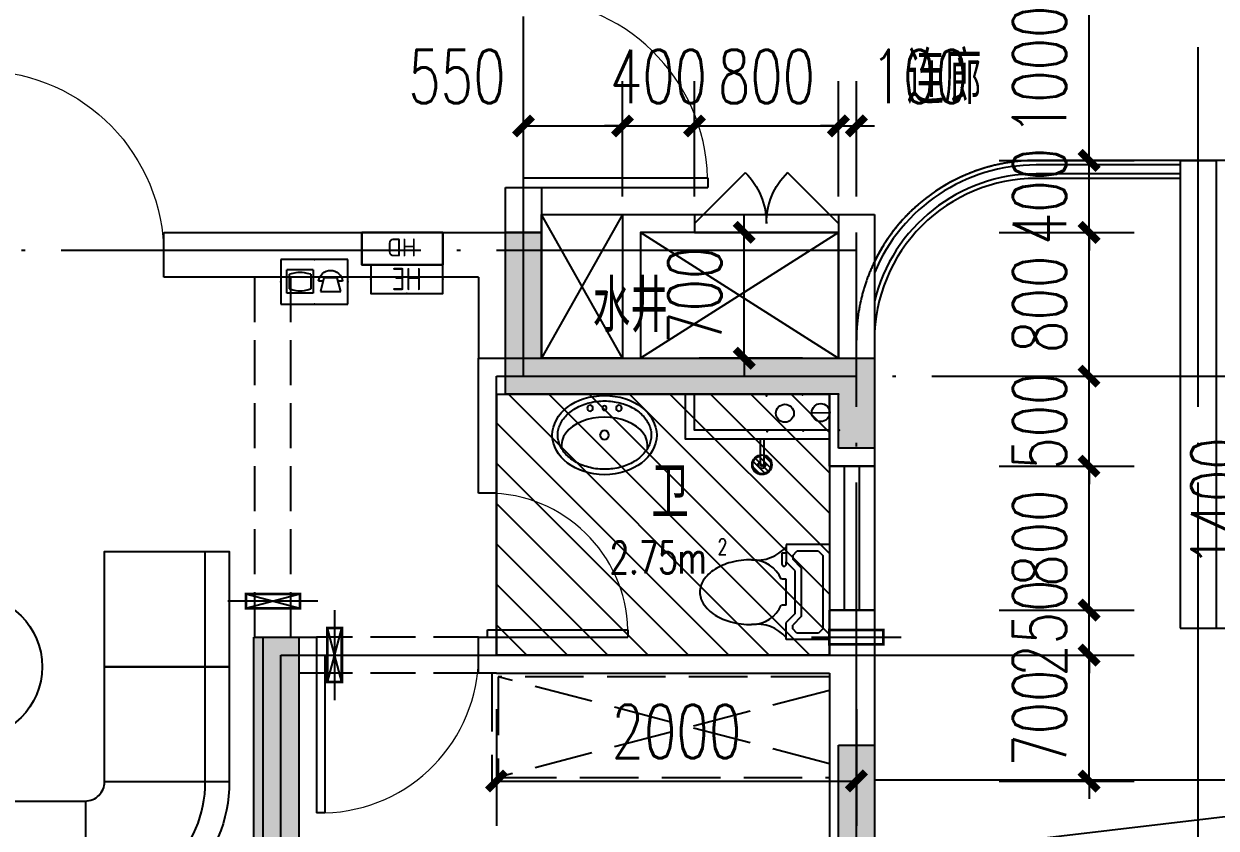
# Model space of a CAD drawing. Extents: x 41972 to 370663, y -1070170 to -56660.
# Drawn here: x 248569 to 255197, y -129549 to -125077 of the extents above; entities that cross this region are included whole.
import ezdxf
from ezdxf.enums import TextEntityAlignment as Align
from ezdxf.xclip import XClip

# ---------------------------------------------------------------- set-up
doc = ezdxf.new("R2010")
doc.units = 0
doc.header["$LTSCALE"] = 1000
doc.header["$MEASUREMENT"] = 0
doc.header["$XCLIPFRAME"] = 0
for name, pattern in [('130-bz$0$DASH', [0.35, 0.25, -0.1]), ('CG-BZC$0$DASH', [0.35, 0.25, -0.1]), ('DASH', [0.35, 0.25, -0.1]), ('DOTE', [2.42, 2, -0.2, 0.02, -0.2])]:
    doc.linetypes.add(name, pattern=pattern)
doc.layers.get('Defpoints').update_dxf_attribs({"color": 250})
for name, color, linetype in [('0-LH-005填充', 251, 'Continuous'), ('130-bz$0$A-FURN_家具', 251, 'Continuous'), ('130-bz$0$A-WALL-墙', 4, 'Continuous'), ('130-bz$0$A-WINDOW-门窗', 2, 'Continuous'), ('130-bz$0$A-填充', 8, 'Continuous'), ('130-bz$0$A-洁具及厨具', 157, 'Continuous'), ('A-AXIS_轴号', 3, 'Continuous'), ('A-COLUMN_结构柱', 4, 'Continuous'), ('A-DOTE_轴线', 215, 'DOTE'), ('A-PUB_DIM_细部尺寸', 64, 'Continuous'), ('A-PUB_HATCH_柱填充', 9, 'Continuous'), ('A-套管', 140, 'Continuous'), ('A-投影线', 5, 'DASH'), ('A-楼板开洞', 1, 'Continuous'), ('CG-BZC$0$A-套管', 140, 'Continuous'), ('EQUIP-箱柜', 3, 'Continuous'), ('EQUIP-通讯', 3, 'Continuous'), ('fur', 253, 'Continuous'), ('hxt-bzc$0$A-WALL-墙', 4, 'Continuous'), ('hxt-bzc$0$A-WINDOW-门窗', 2, 'Continuous'), ('hxt-bzc$0$A-房间名称', 31, 'Continuous'), ('hxt-bzc$0$A-栏杆、扶手', 163, 'Continuous'), ('hxt-bzc$0$A-看线（阳台、空调板、线脚、雨棚等）', 11, 'Continuous'), ('HXwz$0$A-房间名称', 31, 'Continuous'), ('SG-BZC$0$A-洁具及厨具', 157, 'Continuous'), ('SG-BZC$0$A-立管', 6, 'Continuous'), ('TEL_TEXT', 7, 'Continuous'), ('WALL', 9, 'Continuous')]:
    doc.layers.add(name, color=color, linetype=linetype)
doc.styles.add('_TCH_DIM_T3', font='SIMPLEX', dxfattribs={"width": 0.705882, "bigfont": 'GBCBIG.shx'})
doc.styles.add('_TEL_DIM', font='TSSDENG', dxfattribs={"width": 0.7, "height": 5, "bigfont": 'HZTXT'})
doc.styles.add('hxt-bzc$0$_TCH_SPACE', font='SIMPLEX', dxfattribs={"bigfont": 'GBCBIG'})
doc.styles.add('HXwz$0$_TCH_SPACE', font='SIMPLEX', dxfattribs={"bigfont": 'GBCBIG'})
doc.styles.get("Standard").update_dxf_attribs({"font": 'gbenor.shx', "bigfont": 'gbcbig.shx'})
doc.dimstyles.new('_TCH_ARCH&&100', dxfattribs={"dimtxt": 297.5, "dimasz": 100, "dimexe": 250, "dimexo": 300, "dimgap": 126.25, "dimtad": 1, "dimdec": 0, "dimzin": 0, "dimdsep": 46, "dimtxsty": '_TCH_DIM_T3', "dimblk": 'ARCHTICK', "dimcen": 0.09, "dimclrt": 7, "dimazin": 2, "dimtfac": 1, "dimtdec": 0, "dimtix": 1, "dimtmove": 2, "dimatfit": 3, "dimfxl": 100, "dimtolj": 1, "dimtzin": 0, "dimarcsym": 0})

# ---------------------------------------------------------------- blocks, each defined once
blk = doc.blocks.new('130-bz$0$A$C642F243C')
at = {"layer": '130-bz$0$A-FURN_家具', "linetype": '130-bz$0$DASH'}
for p, q in [((0, 600), (1300, 600)), ((0, 0), (0, 600)), ((1300, 600), (1300, 0)), ((20, 580), (1280, 580)), ((20, 20), (20, 580)), ((20, 580), (1280, 20)), ((20, 20), (1280, 580)), ((1280, 580), (1280, 20)), ((1300, 0), (0, 0)), ((1280, 20), (20, 20))]:
    blk.add_line(p, q, dxfattribs=at)
blk = doc.blocks.new('130-bz$0$A-Toilet-5')
at = {"layer": '130-bz$0$A-洁具及厨具'}
for p, q in [((-72, 240), (-72, 267)), ((-72, 240), (-72, 267)), ((72, 240), (72, 267)), ((72, 240), (72, 267)), ((-264, 0), (-264, 240)), ((-264, 240), (-168, 240)), ((-264, 0), (-264, 240)), ((-264, 240), (-168, 240)), ((-228, 180), (-204, 204)), ((-228, 180), (-204, 204)), ((-204, 204), (-182.9, 204)), ((-204, 204), (-182.9, 204)), ((-134.9, 156), (-182.9, 204)), ((-134.9, 156), (-182.9, 204)), ((-120, 192), (-168, 240)), ((-120, 192), (-168, 240)), ((-72, 240), (72, 240)), ((-72, 240), (72, 240)), ((120, 192), (168, 240)), ((120, 192), (168, 240)), ((134.9, 156), (182.9, 204)), ((134.9, 156), (182.9, 204)), ((216, 264), (156, 264)), ((216, 264), (156, 264)), ((156, 240), (168, 240)), ((156, 240), (168, 240)), ((264, 240), (168, 240)), ((264, 240), (168, 240)), ((204, 204), (182.9, 204)), ((204, 204), (182.9, 204)), ((204, 204), (228, 180)), ((204, 204), (228, 180)), ((216, 240), (216, 264)), ((216, 240), (216, 264)), ((264, 0), (264, 240)), ((264, 0), (264, 240)), ((-228, 60), (-228, 180)), ((-228, 60), (-228, 180)), ((134.9, 156), (-134.9, 156)), ((134.9, 156), (-134.9, 156)), ((120, 192), (-120, 192)), ((120, 192), (-120, 192)), ((228, 60), (228, 180)), ((228, 60), (228, 180)), ((264, 0), (-264, 0)), ((264, 0), (-264, 0)), ((-204, 36), (-228, 60)), ((-204, 36), (-228, 60)), ((204, 36), (-204, 36)), ((204, 36), (-204, 36)), ((228, 60), (204, 36)), ((228, 60), (204, 36))]:
    blk.add_line(p, q, dxfattribs=at)
for centre, radius, start, end in [((54.6, 522), 214.5, 123.53412, 147.99459), ((54.6, 522), 214.5, 123.53412, 147.99459), ((0, 604.3), 115.7, 90.00005, 123.53407), ((0, 604.3), 115.7, 90.00005, 123.53407), ((0, 604.3), 115.7, 56.46593, 89.99995), ((0, 604.3), 115.7, 56.46593, 89.99995), ((-54.6, 522), 214.5, 32.00541, 56.46588), ((-54.6, 522), 214.5, 32.00541, 56.46588), ((141.5, 467.6), 317, 147.99461, 165.48574), ((141.5, 467.6), 317, 147.99461, 165.48574), ((-141.5, 467.6), 317, 14.51426, 32.00539), ((-141.5, 467.6), 317, 14.51426, 32.00539), ((279.2, 432), 459.2, 165.48575, 179.99996), ((279.2, 432), 459.2, 165.48575, 179.99996), ((-279.2, 432), 459.2, 0.00004, 14.51425), ((-279.2, 432), 459.2, 0.00004, 14.51425), ((-393.9, 402.7), 215.9, 311.08899, 7.79892), ((-393.9, 402.7), 215.9, 311.08899, 7.79892), ((0, 432), 180, 180, 246.42182), ((0, 432), 180, 180, 246.42182), ((0, 432), 180, 293.57818, 0), ((0, 432), 180, 293.57818, 0), ((393.9, 402.7), 215.9, 172.20108, 228.91101), ((393.9, 402.7), 215.9, 172.20108, 228.91101), ((156, 252), 12, 90, 270), ((156, 252), 12, 90, 270)]:
    blk.add_arc(centre, radius, start, end, dxfattribs=at)
blk = doc.blocks.new('130-bz$0$大便器2')
at = {"layer": '130-bz$0$A-洁具及厨具', "rotation": 180}
blk.add_blockref('130-bz$0$A-Toilet-5', (0, 0), dxfattribs=at)
blk = doc.blocks.new('130-bz$0$linyu')
at = {"layer": '130-bz$0$A-洁具及厨具'}
blk.add_line((0, -10), (0, 10), dxfattribs=at)
for points in [[(0, -50), (0, 50)], [(0, 10), (142.6, 10)], [(0, -10), (142.6, -10)]]:
    blk.add_lwpolyline(points, dxfattribs=at)
for centre, radius, start, end in [((141.8, 0), 50, 191.53696, 168.46304), ((141.8, 0), 20, 210, 150), ((139.5, 0), 10.5, 287.23809, 72.76191)]:
    blk.add_arc(centre, radius, start, end, dxfattribs=at)
blk = doc.blocks.new('130-bz$0$A-lavabo')
at = {"layer": '130-bz$0$A-洁具及厨具'}
for centre, radius in [((0, 220), 25), ((-80, 70), 16), ((0, 70), 12), ((80, 70), 16)]:
    blk.add_circle(centre, radius, dxfattribs=at)
at = {"layer": '130-bz$0$A-洁具及厨具', "extrusion": (0, 0, -1)}
for centre, major_axis, ratio, start_param, end_param in [((0, 220), (290, 0), 0.758621, -1.570796, 4.712389), ((0, 280), (240, 0), 0.666667, -0.089681, 3.231279)]:
    blk.add_ellipse(centre, major_axis=major_axis, ratio=ratio, start_param=start_param, end_param=end_param, dxfattribs=at)
at = {"layer": '130-bz$0$A-洁具及厨具'}
blk.add_open_spline([(0, 410), (8.5, 410), (16.9, 409.7), (39.7, 408), (54, 406.1), (81.8, 400.6), (95.5, 396.9), (121.6, 388.1), (134.2, 382.9), (157.9, 371), (169, 364.4), (189.6, 350), (199, 342.3), (216, 325.8), (223.5, 317.2), (236.4, 299.3), (241.9, 290), (250.6, 271.2), (254, 261.5), (258.6, 242.2), (259.8, 232.4), (260.2, 212.9), (259.3, 203.1), (255.5, 183.7), (252.5, 174), (244.5, 155.1), (239.5, 145.7), (227.3, 127.6), (220.1, 118.8), (203.9, 102.1), (194.8, 94.1), (174.8, 79.3), (164, 72.5), (140.8, 60.2), (128.5, 54.7), (102.7, 45.3), (89.3, 41.3), (61.6, 35.2), (47.5, 32.9), (18.8, 30.2), (4.3, 29.7), (-24.6, 30.6), (-39, 31.9), (-67.3, 36.2), (-81.2, 39.3), (-108, 47), (-121, 51.7), (-145.6, 62.5), (-157.3, 68.7), (-179, 82.2), (-189.1, 89.6), (-207.4, 105.4), (-215.6, 113.7), (-230, 131.2), (-236.1, 140.3), (-246.4, 158.9), (-250.5, 168.4), (-256.5, 187.6), (-258.5, 197.3), (-260.3, 216.8), (-260.2, 226.6), (-257.8, 246.1), (-255.6, 255.8), (-249.1, 275), (-244.8, 284.5), (-234, 303), (-227.6, 312), (-212.7, 329.3), (-204.3, 337.5), (-185.6, 353.1), (-175.3, 360.3), (-153.2, 373.6), (-141.4, 379.6), (-116.4, 390), (-103.3, 394.5), (-76.3, 401.9), (-62.3, 404.7), (-33.9, 408.7), (-19.5, 409.8), (-3.3, 410), (-1.7, 410), (0, 410)], degree=3, knots=[-1.570796, -1.570796, -1.570796, -1.570796, -1.475892, -1.475892, -1.313537, -1.313537, -1.151182, -1.151182, -0.988827, -0.988827, -0.826472, -0.826472, -0.664117, -0.664117, -0.501762, -0.501762, -0.339408, -0.339408, -0.177053, -0.177053, -0.014698, -0.014698, 0.147657, 0.147657, 0.310012, 0.310012, 0.472367, 0.472367, 0.634722, 0.634722, 0.797077, 0.797077, 0.959432, 0.959432, 1.121787, 1.121787, 1.284142, 1.284142, 1.446497, 1.446497, 1.608852, 1.608852, 1.771206, 1.771206, 1.933561, 1.933561, 2.095916, 2.095916, 2.258271, 2.258271, 2.420626, 2.420626, 2.582981, 2.582981, 2.745336, 2.745336, 2.907691, 2.907691, 3.070046, 3.070046, 3.232401, 3.232401, 3.394756, 3.394756, 3.557111, 3.557111, 3.719466, 3.719466, 3.88182, 3.88182, 4.044175, 4.044175, 4.20653, 4.20653, 4.368885, 4.368885, 4.53124, 4.53124, 4.693595, 4.693595, 4.712389, 4.712389, 4.712389, 4.712389], dxfattribs=at)
blk = doc.blocks.new('$equip$00001887')
at = {"color": 0, "linetype": 'Continuous'}
for p, q in [((-0.75, 0.5), (0.75, 0.5)), ((-0.75, -0.5), (-0.75, 0.5)), ((0.75, 0.5), (0.75, -0.5)), ((-0.631, 0.015), (-0.533, 0.015)), ((-0.59, -0.215), (-0.51, 0.09)), ((-0.51, 0.09), (-0.51, 0.09)), ((-0.51, 0.09), (-0.215, 0.09)), ((-0.215, 0.09), (-0.135, -0.215)), ((-0.193, 0.015), (-0.095, 0.015)), ((0.027, 0.263), (0.027, -0.256)), ((0.027, 0.263), (0.61, 0.263)), ((0.081, 0.166), (0.16, 0.185)), ((0.081, 0.166), (0.081, -0.159)), ((0.16, 0.185), (0.222, 0.199)), ((0.222, 0.199), (0.273, 0.207)), ((0.273, 0.207), (0.319, 0.21)), ((0.319, 0.21), (0.364, 0.207)), ((0.364, 0.207), (0.415, 0.199)), ((0.415, 0.199), (0.477, 0.185)), ((0.477, 0.185), (0.556, 0.166)), ((0.556, -0.159), (0.556, 0.166)), ((0.61, -0.256), (0.61, 0.263)), ((-0.135, -0.215), (-0.59, -0.215)), ((0.027, -0.256), (0.61, -0.256)), ((0.16, -0.179), (0.081, -0.159)), ((0.222, -0.193), (0.16, -0.179)), ((0.273, -0.201), (0.222, -0.193)), ((0.319, -0.204), (0.273, -0.201)), ((0.364, -0.201), (0.319, -0.204)), ((0.415, -0.193), (0.364, -0.201)), ((0.477, -0.179), (0.415, -0.193)), ((0.556, -0.159), (0.477, -0.179)), ((0.75, -0.5), (-0.75, -0.5))]:
    blk.add_line(p, q, dxfattribs=at)
blk.add_arc((-0.363, -0.017), 0.27, 6.9897, 173.0103, dxfattribs=at)
for p in [(0, 0.5), (-0.75, 0), (0.75, 0), (0, -0.5)]:
    blk.add_point(p)
at = {"layer": 'TEL_TEXT', "style": '_TEL_DIM', "flags": 1}
blk.add_attdef('A', text='', height=0.00002, dxfattribs=at).set_placement((0, 0), align=Align.MIDDLE_CENTER)
blk = doc.blocks.new('$equip$00002710')
for p, q in [((-0.75, 0.6), (-0.75, 0)), ((0.75, 0.6), (-0.75, 0.6)), ((0.75, 0), (0.75, 0.6)), ((-0.75, 0), (0.75, 0))]:
    blk.add_line(p, q)
blk.add_lwpolyline([(-0.75, 0.6), (-0.75, 0), (0.75, 0), (0.75, 0.6), (-0.75, 0.6), (-0.75, 0)])
for p in [(0, 0.6), (-0.75, 0.3), (0.75, 0.3), (0, 0)]:
    blk.add_point(p)
at = {"color": 7}
blk.add_attdef('$TEXT$', text='', height=0.5, dxfattribs=at).set_placement((0, 0.3), align=Align.MIDDLE_CENTER)
at = {"color": 7, "style": '_TEL_DIM', "flags": 1}
for tag in ['A', 'REMARK']:
    blk.add_attdef(tag, text='', height=0.00002, dxfattribs=at).set_placement((0, 0), align=Align.MIDDLE_CENTER)
blk = doc.blocks.new('$equip$00002334')
for p, q in [((-0.75, 0.304), (-0.75, -0.296)), ((0.75, 0.304), (-0.75, 0.304)), ((0.75, -0.296), (0.75, 0.304)), ((-0.75, -0.296), (0.75, -0.296))]:
    blk.add_line(p, q)
blk.add_lwpolyline([(-0.75, 0.304), (0.75, 0.304), (0.75, -0.296), (-0.75, -0.296), (-0.75, 0.304), (0.75, 0.304)])
for p in [(0, 0.304), (-0.75, 0.004), (0.75, 0.004), (0, -0.296)]:
    blk.add_point(p)
at = {"color": 7, "style": '_TEL_DIM'}
blk.add_attdef('$TEXT$', text='', height=0.4, dxfattribs=at).set_placement((-0.012, 0.028), align=Align.MIDDLE_CENTER)
at = {"color": 7, "flags": 1}
blk.add_attdef('A', text='', height=0.00002, dxfattribs=at).set_placement((0, 0), align=Align.MIDDLE_CENTER)
blk = doc.blocks.new('130-bz$0$$DorLib2D$00000001')
for p, q in [((0.45, 0.975), (0.5, 0.975)), ((0.45, 0), (0.45, 0.975)), ((0.5, 0), (0.5, 0.975)), ((0.5, 0), (0.45, 0))]:
    blk.add_line(p, q)
at = {"lineweight": 13}
blk.add_arc((0.475, 0), 0.975, 91.46928, 180, dxfattribs=at)
blk = doc.blocks.new('130-bz$0$$WINLIB2D$00000001')
at = {"color": 0}
for points in [[(-0.5, 0.5), (-0.5, -0.5)], [(-0.5, 0.5), (0.5, 0.5)], [(0.5, -0.5), (0.5, 0.5)], [(0.5, 0.1667), (-0.5, 0.1667)], [(0.5, -0.1667), (-0.5, -0.1667)], [(-0.5, -0.5), (0.5, -0.5)]]:
    blk.add_lwpolyline(points, dxfattribs=at)
blk = doc.blocks.new('$plan$00002591')
at = {"layer": 'fur'}
for p, q in [((800, -693.3), (800, 0)), ((1440, -693.3), (1440, 0)), ((2080, -133.3), (800, -133.3)), ((0, -800), (693.3, -800)), ((133.3, -800), (133.3, -2080))]:
    blk.add_line(p, q, dxfattribs=at)
blk.add_lwpolyline([(800, -693.3, 0.414214), (693.3, -800), (693.3, -1440), (693.3, -2080), (0, -2080), (0, -1440), (693.3, -1440), (0, -1440), (0, -800, -0.414214), (800, 0), (1440, 0), (2080, 0), (2080, -693.3), (1440, -693.3)], format="xyb", close=True, dxfattribs=at)
blk.add_circle((1440, -1440), 400, dxfattribs=at)
blk.add_arc((800, -800), 666.7, 90, 180, dxfattribs=at)
blk = doc.blocks.new('130-bz')
at = {"layer": '130-bz$0$A-填充'}
h = blk.add_hatch(dxfattribs=at)
h.set_pattern_fill('ANSI31,_O', color=8, scale=100)
h.set_pattern_definition([(45, (-1600, -1850), (-112.2532, 112.2532), [])])
h.paths.add_polyline_path([(150, 3600), (2000, 3600), (2000, 5050), (150, 5050)])
at = {"layer": '130-bz$0$A-WALL-墙'}
for p, q in [((3850, 5950), (1750, 5950)), ((1750, 5950), (1750, 5250)), ((3850, 5700), (3850, 5950)), ((2100, 5700), (3850, 5700)), ((2100, 5700), (2100, 5250)), ((-100, 5250), (-100, 5150)), ((100, 5250), (-100, 5250)), ((100, 5250), (100, 5250)), ((2100, 5250), (100, 5250)), ((2100, 5250), (1750, 5250)), ((2100, 4500), (2100, 5250)), ((-100, 5150), (-100, 4650)), ((150, 4650), (150, 5050)), ((2000, 5050), (150, 5050)), ((2000, 5050), (2000, 4500)), ((-100, 4650), (150, 4650)), ((2000, 4500), (2100, 4500)), ((150, 3850), (-100, 3850)), ((-100, 3850), (-100, 3600)), ((150, 3600), (150, 3850)), ((2100, 3700), (2000, 3700)), ((2000, 3700), (2000, 3600)), ((2100, 3500), (2100, 3700)), ((3300, 3700), (3000, 3700)), ((3000, 3700), (3000, 3500)), ((3300, 3700), (3300, 2000)), ((-100, 3600), (-100, 700)), ((2000, 3600), (150, 3600)), ((150, 3500), (150, 800)), ((2000, 3500), (150, 3500)), ((2000, 3500), (2100, 3500)), ((3000, 3500), (3100, 3500)), ((3100, 3500), (3100, 1900))]:
    blk.add_line(p, q, dxfattribs=at)
at = {"layer": '130-bz$0$A-WINDOW-门窗'}
blk.add_line((2000, 4500), (2000, 3700), dxfattribs=at)
at = {"layer": '130-bz$0$A-填充', "color": 8}
blk.add_lwpolyline([(150, 3600), (2000, 3600), (2000, 5050), (150, 5050)], close=True, dxfattribs=at)
at = {"layer": '130-bz$0$A-洁具及厨具'}
for points in [[(150, 5050), (150, 4850), (900, 4850), (900, 5050)], [(150, 4800), (950, 4800), (950, 5050)]]:
    blk.add_lwpolyline(points, dxfattribs=at)
at = {"layer": 'A-投影线'}
for p, q in [((3142.9, 3700), (3142.9, 5750)), ((3342.9, 3700), (3342.9, 5750)), ((2100, 3700), (3000, 3700)), ((2100, 3500), (3000, 3500))]:
    blk.add_line(p, q, dxfattribs=at)
at = {"yscale": -1}
blk.add_blockref('$plan$00002591', (3485.7, 2095.5), dxfattribs=at)
ref = blk.add_blockref('130-bz$0$A$C642F243C', (-174.3, 2900), dxfattribs=dict(xscale=1.6923))
XClip(ref).set_block_clipping_path([(191.6075541897, 0), (1300.0000000307, 599.9999999997)])
at = {"layer": '130-bz$0$A-WINDOW-门窗'}
for name, p, xscale, yscale, zscale, rotation in [('130-bz$0$$DorLib2D$00000001', (4375, 5825), -1050, -1050, 250, 180), ('130-bz$0$$WINLIB2D$00000001', (25, 4250), 800, 250, 250, 269.9999999999903), ('130-bz$0$$DorLib2D$00000001', (2050, 4100), 800, -800, 100, 270), ('130-bz$0$$DorLib2D$00000001', (2550, 3600), -900, 900, 200, 180)]:
    blk.add_blockref(name, p, dxfattribs=dict(at, xscale=xscale, yscale=yscale, zscale=zscale, rotation=rotation))
at = {"layer": '130-bz$0$A-洁具及厨具'}
for name, p, rotation in [('130-bz$0$A-lavabo', (1400, 5042.9), 180), ('130-bz$0$linyu', (525, 4800), 270)]:
    blk.add_blockref(name, p, dxfattribs=dict(at, rotation=rotation))
at = {"layer": '130-bz$0$A-洁具及厨具', "xscale": -1, "rotation": 90}
blk.add_blockref('130-bz$0$大便器2', (150, 3950), dxfattribs=at)
at = {"layer": 'EQUIP-箱柜'}
ref = blk.add_blockref('$equip$00002710', (2498.9, 5610.7), dxfattribs=dict(at, xscale=-266.1120332639999, yscale=266.1120332639999, zscale=266.1120332639999))
ref.add_attrib('$TEXT$', 'HE', dxfattribs={"layer": '0', "color": 7, "height": 124.74}).set_placement((2498.9, 5690.5), align=Align.MIDDLE_CENTER)
at = {"layer": 'EQUIP-通讯'}
ref = blk.add_blockref('$equip$00002334', (2523.8, 5858.9), dxfattribs=dict(at, xscale=-299.3759999999999, yscale=299.3759999999999, zscale=299.3759999999999))
ref.add_attrib('$TEXT$', 'HD', dxfattribs={"layer": '0', "color": 7, "height": 99.79, "style": '_TEL_DIM'}).set_placement((2526.9, 5866.2), align=Align.MIDDLE_CENTER)
at = {"layer": 'EQUIP-通讯', "xscale": 249.48, "yscale": 249.48, "zscale": 249.48}
blk.add_blockref('$equip$00001887', (3012.9, 5675.3), dxfattribs=at)
blk = doc.blocks.new('SG-BZC$0$ASDGASDF151')
at = {"layer": 'SG-BZC$0$A-立管'}
blk.add_lwpolyline([(50, -100), (150, -100)], dxfattribs=at)
blk.add_circle((100, -100), 50, dxfattribs=at)
for p in [(0, 0), (200, 0), (0, -200), (200, -200)]:
    blk.add_point(p, dxfattribs=at)
blk = doc.blocks.new('SG-BZC$0$立管%%c100')
at = {"layer": 'SG-BZC$0$A-立管'}
blk.add_circle((100, -100), 50, dxfattribs=at)
for p in [(0, 0), (200, 0), (0, -200), (200, -200)]:
    blk.add_point(p, dxfattribs=at)
blk = doc.blocks.new('SG-BZC$0$$lvtry$00000171')
for p, q in [((-74.2, 10.6), (-10.6, 74.2)), ((-69.8, -27.4), (27.4, 69.8)), ((-53, -53), (53, 53)), ((-27.4, -69.8), (69.8, 27.4)), ((10.6, -74.2), (74.2, -10.6))]:
    blk.add_line(p, q)
blk.add_circle((0, 0), 75)
blk.add_point((0, 0))
blk = doc.blocks.new('SG-BZC')
at = {"layer": 'SG-BZC$0$A-洁具及厨具', "xscale": -0.7333, "yscale": 0.7333, "zscale": 0.7333, "rotation": 90}
blk.add_blockref('SG-BZC$0$$lvtry$00000171', (7675, 3558.2), dxfattribs=at)
at = {"layer": 'SG-BZC$0$A-立管'}
for name, xscale, yscale, zscale, rotation in [('SG-BZC$0$ASDGASDF151', -0.9979199999999996, 0.9979199999999996, 0.9979199999999996, 358.8655782904931), ('SG-BZC$0$立管%%c100', -0.9979199999999963, 0.9979199999999963, 0.9979199999999988, 88.86557829049323)]:
    blk.add_blockref(name, (7449.5, 3946), dxfattribs=dict(at, xscale=xscale, yscale=yscale, zscale=zscale, rotation=rotation))
blk = doc.blocks.new('CG-BZC$0$P-套管（卫生间排风洞）')
at = {"layer": 'CG-BZC$0$A-套管'}
blk.add_line((-250, 0), (250, 0), dxfattribs=at)
at = {"layer": 'CG-BZC$0$A-套管', "linetype": 'CG-BZC$0$DASH', "ltscale": 0.5, "const_width": 15}
blk.add_lwpolyline([(150, 40), (-150, 40), (-150, -40), (150, -40)], close=True, dxfattribs=at)
blk = doc.blocks.new('P-套管（空调预留洞低位）')
at = {"layer": 'A-套管', "ltscale": 0.5}
blk.add_line((250, 0), (-250, 0), dxfattribs=at)
at = {"layer": 'A-套管', "linetype": 'DASH', "ltscale": 0.5, "const_width": 15}
blk.add_lwpolyline([(-150, 40), (150, 40), (150, -40), (-150, -40)], close=True, dxfattribs=at)
at = {"layer": 'A-套管', "ltscale": 0.5}
for points in [[(-150, 40), (150, -40)], [(-150, -40), (150, 40)]]:
    blk.add_lwpolyline(points, dxfattribs=at)
blk = doc.blocks.new('CG-BZC')
at = {"layer": 'A-套管', "xscale": -1}
blk.add_blockref('P-套管（空调预留洞低位）', (19682.6, -6100), dxfattribs=at)
at = {"layer": 'A-套管', "xscale": -1, "rotation": 270}
blk.add_blockref('P-套管（空调预留洞低位）', (19339.7, -6400), dxfattribs=at)
at = {"layer": 'CG-BZC$0$A-套管', "rotation": 179.9999999999999}
blk.add_blockref('CG-BZC$0$P-套管（卫生间排风洞）', (16439.7, -6300), dxfattribs=at)
blk = doc.blocks.new('A$C18840BC2')
at = {"layer": 'A-PUB_HATCH_柱填充'}
for points in [[(16850, 4550), (15000, 4550), (15000, 4050), (15200, 4050), (15200, 4350), (17050, 4350), (17050, 5250), (16850, 5250), (16850, 4550)], [(18450, 900), (18600, 900), (18600, 1500), (18450, 1500), (18450, 3000), (18200, 3000), (18200, -100), (18450, -100), (18450, 900)], [(14800, 300), (14800, -100), (15200, -100), (15200, 2400), (15000, 2400), (15000, 300), (14800, 300)]]:
    blk.add_hatch(color=256, dxfattribs=at).paths.add_polyline_path(points)
at = {"layer": 'A-COLUMN_结构柱'}
for p, q in [((17050, 5250), (16850, 5250)), ((16850, 5250), (16850, 4550)), ((17050, 4350), (17050, 5250)), ((16850, 4550), (15000, 4550)), ((15000, 4550), (15000, 4050)), ((15200, 4050), (15200, 4350)), ((15200, 4350), (17050, 4350)), ((15000, 4050), (15200, 4050)), ((18450, 3000), (18200, 3000)), ((18200, 3000), (18200, -100)), ((18450, 1500), (18450, 3000)), ((15200, 2400), (15000, 2400)), ((15000, 2400), (15000, 300)), ((15200, -100), (15200, 2400))]:
    blk.add_line(p, q, dxfattribs=at)
blk = doc.blocks.new('$DorLib2D$00000116')
at = {"color": 0}
for p, q in [((-0.5, 0), (-0.1464, 0.3536)), ((0.5, 0), (0.1464, 0.3536))]:
    blk.add_line(p, q, dxfattribs=at)
for centre, start, end in [((-0.5, 0), 0, 45), ((0.5, 0), 135, 180)]:
    blk.add_arc(centre, 0.5, start, end, dxfattribs=at)
blk = doc.blocks.new('hxt-bzc$0$$DorLib2D$00000001')
for p, q in [((0.45, 0.975), (0.5, 0.975)), ((0.45, 0), (0.45, 0.975)), ((0.5, 0), (0.5, 0.975)), ((0.5, 0), (0.45, 0))]:
    blk.add_line(p, q)
at = {"lineweight": 13}
blk.add_arc((0.475, 0), 0.975, 91.46928, 180, dxfattribs=at)
blk = doc.blocks.new('hxt-bzc')
blk.add_line((3200, -4545.2), (6800, -4545.2))
at = {"layer": '0-LH-005填充'}
blk.add_lwpolyline([(8650, -1400), (8200.3, -1400), (8200.3, -2200), (8650, -2200)], close=True, dxfattribs=at)
for points in [[(8200.3, -1400), (8650, -2200)], [(8200.3, -2200.2), (8650, -1400)]]:
    blk.add_lwpolyline(points, dxfattribs=at)
at = {"layer": 'A-楼板开洞'}
for p, q in [((7000, -1500), (8100.3, -2200)), ((7000.3, -2200), (8100.3, -1500))]:
    blk.add_line(p, q, dxfattribs=at)
blk.add_lwpolyline([(7000, -1500), (8100.3, -1500), (8100.3, -2200), (7000, -2200)], close=True, dxfattribs=at)
blk.add_lwpolyline([(3200, -4554.8), (6057.4, -4891), (6800, -6950)], dxfattribs=at)
at = {"layer": 'hxt-bzc$0$A-WALL-墙'}
for p, q in [((4900, -1100), (4900, -3700)), ((5100, -1100), (4900, -1100)), ((5100, -1100), (5100, -3700)), ((8850, -1250), (8650, -1250)), ((8650, -1250), (8650, -1500)), ((8850, -1500), (8850, -1250)), ((6800, -1400), (6800, -2200)), ((7000, -1400), (6800, -1400)), ((7000, -1400), (7000, -2200)), ((7000, -1400), (7000, -1500)), ((8100.3, -1400), (7800, -1400)), ((7800, -1400), (7800, -1500)), ((8100.3, -1400), (8100.3, -1400)), ((8200.3, -1400), (8100.3, -1400)), ((8200.3, -1400), (8200.3, -1500)), ((7800, -1500), (8100.3, -1500)), ((8100.3, -1500), (8100.3, -2200)), ((8200.3, -1500), (8200.3, -2200)), ((8650, -1500), (8850, -1500)), ((7000, -2200), (6800, -2200)), ((8200.3, -2200), (8100.3, -2200)), ((5100, -3700), (4900, -3700))]:
    blk.add_line(p, q, dxfattribs=at)
at = {"layer": 'hxt-bzc$0$A-WINDOW-门窗'}
for p, q in [((7800, -1400), (7000, -1400)), ((7800, -1500), (7000, -1500))]:
    blk.add_line(p, q, dxfattribs=at)
at = {"layer": 'hxt-bzc$0$A-栏杆、扶手'}
for points in [[(5100, -1125), (5900, -1125, -0.302776), (6800, -1725, -0.287492)], [(5100, -1175), (5900, -1175, -0.347497), (6800, -1886.4, -0.347497)]]:
    blk.add_lwpolyline(points, format="xyb", dxfattribs=at)
at = {"layer": 'hxt-bzc$0$A-看线（阳台、空调板、线脚、雨棚等）'}
for points in [[(5100, -1100), (5900, -1100, -0.287492), (6800, -1664.1, -0.287492)], [(5100, -1200), (5900, -1200, -0.414214), (6800, -2100, -1)]]:
    blk.add_lwpolyline(points, format="xyb", dxfattribs=at)
at = {"layer": 'hxt-bzc$0$A-WINDOW-门窗'}
for name, p, xscale, yscale, zscale, rotation in [('hxt-bzc$0$$DorLib2D$00000001', (8750, -725), 1050, -1050, 200, 269.999999999994), ('$DorLib2D$00000116', (7400, -1450), -800, -800, 100, 179.9999999999945)]:
    blk.add_blockref(name, p, dxfattribs=dict(at, xscale=xscale, yscale=yscale, zscale=zscale, rotation=rotation))
blk = doc.blocks.new('_ArchTick')
at = {"color": 0, "linetype": 'ByBlock', "const_width": 0.4}
blk.add_lwpolyline([(-0.5, -0.5), (0.5, 0.5)], dxfattribs=at)
blk = doc.blocks.new('*D5171')
at = {"layer": 'A-AXIS_轴号', "color": 0, "lineweight": -2, "transparency": 16777216}
for p, q in [((27593.4, 13100), (27593.4, 13200)), ((27093.4, 13100), (27843.4, 13100)), ((27593.4, 12400), (27593.4, 13100)), ((27093.4, 12400), (27843.4, 12400)), ((27593.4, 12400), (27593.4, 12300))]:
    blk.add_line(p, q, dxfattribs=at)
at = {"layer": 'Defpoints', "color": 0, "transparency": 16777216}
for p in [(26793.4, 13100), (27593.4, 13100), (26793.4, 12400)]:
    blk.add_point(p, dxfattribs=at)
at = {"layer": 'A-AXIS_轴号', "color": 0, "lineweight": -2, "transparency": 16777216, "xscale": 100, "yscale": 100, "zscale": 100}
for p, rotation in [((27593.4, 13100), 270), ((27593.4, 12400), 90)]:
    blk.add_blockref('_ArchTick', p, dxfattribs=dict(at, rotation=rotation))
at = {"layer": 'A-AXIS_轴号', "color": 7, "transparency": 16777216, "insert": (27318.4, 12750), "char_height": 297.5, "attachment_point": 5, "rotation": 90, "style": '_TCH_DIM_T3'}
blk.add_mtext('\\A1;700', dxfattribs=at)
blk = doc.blocks.new('*D5172')
at = {"layer": 'A-AXIS_轴号', "color": 0, "lineweight": -2, "transparency": 16777216}
for p, q in [((27593.4, 13350), (27593.4, 13450)), ((27093.4, 13350), (27843.4, 13350)), ((27593.4, 13100), (27593.4, 13350)), ((27093.4, 13100), (27843.4, 13100)), ((27593.4, 13100), (27593.4, 13000))]:
    blk.add_line(p, q, dxfattribs=at)
at = {"layer": 'Defpoints', "color": 0, "transparency": 16777216}
for p in [(26793.4, 13350), (27593.4, 13350), (26793.4, 13100)]:
    blk.add_point(p, dxfattribs=at)
at = {"layer": 'A-AXIS_轴号', "color": 0, "lineweight": -2, "transparency": 16777216, "xscale": 100, "yscale": 100, "zscale": 100}
for p, rotation in [((27593.4, 13350), 270), ((27593.4, 13100), 90)]:
    blk.add_blockref('_ArchTick', p, dxfattribs=dict(at, rotation=rotation))
at = {"layer": 'A-AXIS_轴号', "color": 7, "transparency": 16777216, "insert": (27318.4, 13250), "char_height": 297.5, "attachment_point": 5, "rotation": 90, "style": '_TCH_DIM_T3'}
blk.add_mtext('\\A1;250', dxfattribs=at)
blk = doc.blocks.new('*D5173')
at = {"layer": 'A-AXIS_轴号', "color": 0, "lineweight": -2, "transparency": 16777216}
for p, q in [((27093.4, 14150), (27843.4, 14150)), ((27593.4, 13350), (27593.4, 14150)), ((27093.4, 13350), (27843.4, 13350))]:
    blk.add_line(p, q, dxfattribs=at)
at = {"layer": 'Defpoints', "color": 0, "transparency": 16777216}
for p in [(26793.4, 14150), (27593.4, 14150), (26793.4, 13350)]:
    blk.add_point(p, dxfattribs=at)
at = {"layer": 'A-AXIS_轴号', "color": 0, "lineweight": -2, "transparency": 16777216, "xscale": 100, "yscale": 100, "zscale": 100}
for p, rotation in [((27593.4, 14150), 90), ((27593.4, 13350), 270)]:
    blk.add_blockref('_ArchTick', p, dxfattribs=dict(at, rotation=rotation))
at = {"layer": 'A-AXIS_轴号', "color": 7, "transparency": 16777216, "insert": (27318.4, 13750), "char_height": 297.5, "attachment_point": 5, "rotation": 90, "style": '_TCH_DIM_T3'}
blk.add_mtext('\\A1;800', dxfattribs=at)
blk = doc.blocks.new('*D5174')
at = {"layer": 'A-AXIS_轴号', "color": 0, "lineweight": -2, "transparency": 16777216}
for p, q in [((27593.4, 14650), (27593.4, 14750)), ((27093.4, 14650), (27843.4, 14650)), ((27593.4, 14150), (27593.4, 14650)), ((27093.4, 14150), (27843.4, 14150)), ((27593.4, 14150), (27593.4, 14050))]:
    blk.add_line(p, q, dxfattribs=at)
at = {"layer": 'Defpoints', "color": 0, "transparency": 16777216}
for p in [(26793.4, 14650), (27593.4, 14650), (26793.4, 14150)]:
    blk.add_point(p, dxfattribs=at)
at = {"layer": 'A-AXIS_轴号', "color": 0, "lineweight": -2, "transparency": 16777216, "xscale": 100, "yscale": 100, "zscale": 100}
for p, rotation in [((27593.4, 14650), 270), ((27593.4, 14150), 90)]:
    blk.add_blockref('_ArchTick', p, dxfattribs=dict(at, rotation=rotation))
at = {"layer": 'A-AXIS_轴号', "color": 7, "transparency": 16777216, "insert": (27318.4, 14400), "char_height": 297.5, "attachment_point": 5, "rotation": 90, "style": '_TCH_DIM_T3'}
blk.add_mtext('\\A1;500', dxfattribs=at)
blk = doc.blocks.new('*D5175')
at = {"layer": 'A-AXIS_轴号', "color": 0, "lineweight": -2, "transparency": 16777216}
for p, q in [((27093.4, 15450), (27843.4, 15450)), ((27593.4, 14650), (27593.4, 15450)), ((27093.4, 14650), (27843.4, 14650))]:
    blk.add_line(p, q, dxfattribs=at)
at = {"layer": 'Defpoints', "color": 0, "transparency": 16777216}
for p in [(26793.4, 15450), (27593.4, 15450), (26793.4, 14650)]:
    blk.add_point(p, dxfattribs=at)
at = {"layer": 'A-AXIS_轴号', "color": 0, "lineweight": -2, "transparency": 16777216, "xscale": 100, "yscale": 100, "zscale": 100}
for p, rotation in [((27593.4, 15450), 90), ((27593.4, 14650), 270)]:
    blk.add_blockref('_ArchTick', p, dxfattribs=dict(at, rotation=rotation))
at = {"layer": 'A-AXIS_轴号', "color": 7, "transparency": 16777216, "insert": (27318.4, 15050), "char_height": 297.5, "attachment_point": 5, "rotation": 90, "style": '_TCH_DIM_T3'}
blk.add_mtext('\\A1;800', dxfattribs=at)
blk = doc.blocks.new('*D5176')
at = {"layer": 'A-AXIS_轴号', "color": 0, "lineweight": -2, "transparency": 16777216}
for p, q in [((27593.4, 15850), (27593.4, 15950)), ((27093.4, 15850), (27843.4, 15850)), ((27593.4, 15450), (27593.4, 15850)), ((27093.4, 15450), (27843.4, 15450)), ((27593.4, 15450), (27593.4, 15350))]:
    blk.add_line(p, q, dxfattribs=at)
at = {"layer": 'Defpoints', "color": 0, "transparency": 16777216}
for p in [(26793.4, 15850), (27593.4, 15850), (26793.4, 15450)]:
    blk.add_point(p, dxfattribs=at)
at = {"layer": 'A-AXIS_轴号', "color": 0, "lineweight": -2, "transparency": 16777216, "xscale": 100, "yscale": 100, "zscale": 100}
for p, rotation in [((27593.4, 15850), 270), ((27593.4, 15450), 90)]:
    blk.add_blockref('_ArchTick', p, dxfattribs=dict(at, rotation=rotation))
at = {"layer": 'A-AXIS_轴号', "color": 7, "transparency": 16777216, "insert": (27318.4, 15650), "char_height": 297.5, "attachment_point": 5, "rotation": 90, "style": '_TCH_DIM_T3'}
blk.add_mtext('\\A1;400', dxfattribs=at)
blk = doc.blocks.new('*D5177')
at = {"layer": 'A-AXIS_轴号', "color": 0, "lineweight": -2, "transparency": 16777216}
for p, q in [((27093.4, 16850), (27843.4, 16850)), ((27593.4, 15850), (27593.4, 16850)), ((27093.4, 15850), (27843.4, 15850))]:
    blk.add_line(p, q, dxfattribs=at)
at = {"layer": 'Defpoints', "color": 0, "transparency": 16777216}
for p in [(26793.4, 16850), (27593.4, 16850), (26793.4, 15850)]:
    blk.add_point(p, dxfattribs=at)
at = {"layer": 'A-AXIS_轴号', "color": 0, "lineweight": -2, "transparency": 16777216, "xscale": 100, "yscale": 100, "zscale": 100}
for p, rotation in [((27593.4, 16850), 90), ((27593.4, 15850), 270)]:
    blk.add_blockref('_ArchTick', p, dxfattribs=dict(at, rotation=rotation))
at = {"layer": 'A-AXIS_轴号', "color": 7, "transparency": 16777216, "insert": (27318.4, 16350), "char_height": 297.5, "attachment_point": 5, "rotation": 90, "style": '_TCH_DIM_T3'}
blk.add_mtext('\\A1;1000', dxfattribs=at)
blk = doc.blocks.new('*D5204')
at = {"layer": 'A-AXIS_轴号', "color": 0, "lineweight": -2, "transparency": 16777216}
for p, q in [((28249.1, 14650), (28835, 14650)), ((28585, 13250), (28585, 14650)), ((28249.1, 13250), (28835, 13250))]:
    blk.add_line(p, q, dxfattribs=at)
at = {"layer": 'Defpoints', "color": 0, "transparency": 16777216}
for p in [(27949.1, 14650), (28585, 14650), (27949.1, 13250)]:
    blk.add_point(p, dxfattribs=at)
at = {"layer": 'A-AXIS_轴号', "color": 0, "lineweight": -2, "transparency": 16777216, "xscale": 100, "yscale": 100, "zscale": 100}
for p, rotation in [((28585, 14650), 90), ((28585, 13250), 270)]:
    blk.add_blockref('_ArchTick', p, dxfattribs=dict(at, rotation=rotation))
at = {"layer": 'A-AXIS_轴号', "color": 7, "transparency": 16777216, "insert": (28310, 13950), "char_height": 297.5, "attachment_point": 5, "rotation": 90, "style": '_TCH_DIM_T3'}
blk.add_mtext('\\A1;1400', dxfattribs=at)
blk = doc.blocks.new('*D5206')
at = {"layer": 'A-AXIS_轴号', "color": 0, "lineweight": -2, "transparency": 16777216}
for p, q in [((24300, 12800), (24300, 12150)), ((26300, 12800), (26300, 12150)), ((24300, 12400), (26300, 12400))]:
    blk.add_line(p, q, dxfattribs=at)
at = {"layer": 'Defpoints', "color": 0, "transparency": 16777216}
for p in [(24300, 13100), (26300, 13100), (26300, 12400)]:
    blk.add_point(p, dxfattribs=at)
at = {"layer": 'A-AXIS_轴号', "color": 0, "lineweight": -2, "transparency": 16777216, "xscale": 100, "yscale": 100, "zscale": 100, "rotation": 180}
blk.add_blockref('_ArchTick', (24300, 12400), dxfattribs=at)
at = {"layer": 'A-AXIS_轴号', "color": 0, "lineweight": -2, "transparency": 16777216, "xscale": 100, "yscale": 100, "zscale": 100}
blk.add_blockref('_ArchTick', (26300, 12400), dxfattribs=at)
at = {"layer": 'A-AXIS_轴号', "color": 7, "transparency": 16777216, "insert": (25300, 12675), "char_height": 297.5, "attachment_point": 5, "style": '_TCH_DIM_T3'}
blk.add_mtext('\\A1;2000', dxfattribs=at)
blk = doc.blocks.new('*D5588')
at = {"layer": 'A-PUB_DIM_细部尺寸', "color": 0, "lineweight": -2, "transparency": 16777216}
for p, q in [((252573.8, -162899.3), (252573.8, -162799.3)), ((252897, -162899.3), (252323.8, -162899.3)), ((252573.8, -163599.3), (252573.8, -162899.3)), ((252897, -163599.3), (252323.8, -163599.3)), ((252573.8, -163599.3), (252573.8, -163699.3))]:
    blk.add_line(p, q, dxfattribs=at)
at = {"layer": 'Defpoints', "color": 0, "transparency": 16777216}
for p in [(252573.8, -162899.3), (253197, -162899.3), (253197, -163599.3)]:
    blk.add_point(p, dxfattribs=at)
at = {"layer": 'A-PUB_DIM_细部尺寸', "color": 0, "lineweight": -2, "transparency": 16777216, "xscale": 100, "yscale": 100, "zscale": 100}
for p, rotation in [((252573.8, -162899.3), 270), ((252573.8, -163599.3), 90)]:
    blk.add_blockref('_ArchTick', p, dxfattribs=dict(at, rotation=rotation))
at = {"layer": 'A-PUB_DIM_细部尺寸', "color": 7, "transparency": 16777216, "insert": (252298.8, -163249.3), "char_height": 297.5, "attachment_point": 5, "rotation": 90, "style": '_TCH_DIM_T3'}
blk.add_mtext('\\A1;700', dxfattribs=at)
blk = doc.blocks.new('*D5656')
at = {"layer": 'A-PUB_DIM_细部尺寸', "color": 0, "lineweight": -2, "transparency": 16777216}
for p, q in [((253097, -162699.3), (253097, -162058)), ((253197, -162699.3), (253197, -162058)), ((253097, -162308), (252997, -162308)), ((253097, -162308), (253197, -162308)), ((253197, -162308), (253297, -162308))]:
    blk.add_line(p, q, dxfattribs=at)
at = {"layer": 'Defpoints', "color": 0, "transparency": 16777216}
for p in [(253197, -162308), (253097, -162999.3), (253197, -162999.3)]:
    blk.add_point(p, dxfattribs=at)
at = {"layer": 'A-PUB_DIM_细部尺寸', "color": 0, "lineweight": -2, "transparency": 16777216, "xscale": 100, "yscale": 100, "zscale": 100}
blk.add_blockref('_ArchTick', (253097, -162308), dxfattribs=at)
at = {"layer": 'A-PUB_DIM_细部尺寸', "color": 0, "lineweight": -2, "transparency": 16777216, "xscale": 100, "yscale": 100, "zscale": 100, "rotation": 180}
blk.add_blockref('_ArchTick', (253197, -162308), dxfattribs=at)
at = {"layer": 'A-PUB_DIM_细部尺寸', "color": 7, "transparency": 16777216, "insert": (253547, -162033), "char_height": 297.5, "attachment_point": 5, "style": '_TCH_DIM_T3'}
blk.add_mtext('\\A1;100', dxfattribs=at)
blk = doc.blocks.new('*D5657')
at = {"layer": 'A-PUB_DIM_细部尺寸', "color": 0, "lineweight": -2, "transparency": 16777216}
for p, q in [((252297, -162699.3), (252297, -162058)), ((253097, -162699.3), (253097, -162058)), ((252297, -162308), (253097, -162308))]:
    blk.add_line(p, q, dxfattribs=at)
at = {"layer": 'Defpoints', "color": 0, "transparency": 16777216}
for p in [(253097, -162308), (252297, -162999.3), (253097, -162999.3)]:
    blk.add_point(p, dxfattribs=at)
at = {"layer": 'A-PUB_DIM_细部尺寸', "color": 0, "lineweight": -2, "transparency": 16777216, "xscale": 100, "yscale": 100, "zscale": 100, "rotation": 180}
blk.add_blockref('_ArchTick', (252297, -162308), dxfattribs=at)
at = {"layer": 'A-PUB_DIM_细部尺寸', "color": 0, "lineweight": -2, "transparency": 16777216, "xscale": 100, "yscale": 100, "zscale": 100}
blk.add_blockref('_ArchTick', (253097, -162308), dxfattribs=at)
at = {"layer": 'A-PUB_DIM_细部尺寸', "color": 7, "transparency": 16777216, "insert": (252697, -162033), "char_height": 297.5, "attachment_point": 5, "style": '_TCH_DIM_T3'}
blk.add_mtext('\\A1;800', dxfattribs=at)
blk = doc.blocks.new('*D5658')
at = {"layer": 'A-PUB_DIM_细部尺寸', "color": 0, "lineweight": -2, "transparency": 16777216}
for p, q in [((251896.7, -162699.3), (251896.7, -162058)), ((252297, -162699.3), (252297, -162058)), ((251896.7, -162308), (251796.7, -162308)), ((251896.7, -162308), (252297, -162308)), ((252297, -162308), (252397, -162308))]:
    blk.add_line(p, q, dxfattribs=at)
at = {"layer": 'Defpoints', "color": 0, "transparency": 16777216}
for p in [(252297, -162308), (251896.7, -162999.3), (252297, -162999.3)]:
    blk.add_point(p, dxfattribs=at)
at = {"layer": 'A-PUB_DIM_细部尺寸', "color": 0, "lineweight": -2, "transparency": 16777216, "xscale": 100, "yscale": 100, "zscale": 100}
blk.add_blockref('_ArchTick', (251896.7, -162308), dxfattribs=at)
at = {"layer": 'A-PUB_DIM_细部尺寸', "color": 0, "lineweight": -2, "transparency": 16777216, "xscale": 100, "yscale": 100, "zscale": 100, "rotation": 180}
blk.add_blockref('_ArchTick', (252297, -162308), dxfattribs=at)
at = {"layer": 'A-PUB_DIM_细部尺寸', "color": 7, "transparency": 16777216, "insert": (252096.9, -162033), "char_height": 297.5, "attachment_point": 5, "style": '_TCH_DIM_T3'}
blk.add_mtext('\\A1;400', dxfattribs=at)
blk = doc.blocks.new('*D5659')
at = {"layer": 'A-PUB_DIM_细部尺寸', "color": 0, "lineweight": -2, "transparency": 16777216}
for p, q in [((251347, -162699.3), (251347, -162058)), ((251896.7, -162699.3), (251896.7, -162058)), ((251347, -162308), (251896.7, -162308))]:
    blk.add_line(p, q, dxfattribs=at)
at = {"layer": 'Defpoints', "color": 0, "transparency": 16777216}
for p in [(251896.7, -162308), (251347, -162999.3), (251896.7, -162999.3)]:
    blk.add_point(p, dxfattribs=at)
at = {"layer": 'A-PUB_DIM_细部尺寸', "color": 0, "lineweight": -2, "transparency": 16777216, "xscale": 100, "yscale": 100, "zscale": 100, "rotation": 180}
blk.add_blockref('_ArchTick', (251347, -162308), dxfattribs=at)
at = {"layer": 'A-PUB_DIM_细部尺寸', "color": 0, "lineweight": -2, "transparency": 16777216, "xscale": 100, "yscale": 100, "zscale": 100}
blk.add_blockref('_ArchTick', (251896.7, -162308), dxfattribs=at)
at = {"layer": 'A-PUB_DIM_细部尺寸', "color": 7, "transparency": 16777216, "insert": (250977, -162033), "char_height": 297.5, "attachment_point": 5, "style": '_TCH_DIM_T3'}
blk.add_mtext('\\A1;550', dxfattribs=at)
blk = doc.blocks.new('HXwz')
at = {"layer": 'hxt-bzc$0$A-房间名称', "style": 'hxt-bzc$0$_TCH_SPACE'}
for s, p in [('连廊', (114979.9, 4464)), ('水井', (113234.9, 3196.4))]:
    blk.add_text(s, height=289.36, dxfattribs=at).set_placement(p)
at = {"layer": 'HXwz$0$A-房间名称', "style": 'HXwz$0$_TCH_SPACE'}
blk.add_text('卫', height=289.4, dxfattribs=at).set_placement((113560.6, 2160))
at = {"layer": 'HXwz$0$A-房间名称', "style": 'HXwz$0$_TCH_SPACE', "width": 0.705882}
for s, height, p in [('2.75m', 178.5, (113329, 1852.9)), ('2', 89.2, (113929, 1957.9))]:
    blk.add_text(s, height=height, dxfattribs=at).set_placement(p)
blk = doc.blocks.new('A$C5F987C3E')
at = {"layer": 'A-AXIS_轴号'}
blk.add_line((27466.7, 14650), (28975, 14650), dxfattribs=at)
at = {"layer": 'A-DOTE_轴线'}
for p, q in [((24450, 14650), (24450, 27200)), ((28200, 4800), (28200, 19500)), ((26300, 4800), (26300, 15450)), ((26300, 15350), (21200, 15350)), ((24300, 14650), (32100, 14650)), ((24300, 13100), (24300, 14650)), ((23100, 13100), (27714.6, 13100)), ((23100, 4800), (23100, 13100))]:
    blk.add_line(p, q, dxfattribs=at)
blk.add_lwpolyline([(26300, 14850, -0.414214), (27300, 15850, -0.414214)], format="xyb", dxfattribs=at)
blk.add_lwpolyline([(29100, 15850), (27300, 15850)], dxfattribs=at)
at = {"layer": 'A-AXIS_轴号'}
for p1, p2, distance, picture, middle in [((26793.4, 15850), (26793.4, 16850), -800, '*D5177', (27318.4, 16350)), ((26793.4, 15450), (26793.4, 15850), -800, '*D5176', (27318.4, 15650)), ((26793.4, 14650), (26793.4, 15450), -800, '*D5175', (27318.4, 15050)), ((26793.4, 14150), (26793.4, 14650), -800, '*D5174', (27318.4, 14400)), ((27949.1, 13250), (27949.1, 14650), -635.9, '*D5204', (28310, 13950)), ((26793.4, 13350), (26793.4, 14150), -800, '*D5173', (27318.4, 13750)), ((26793.4, 12400), (26793.4, 13100), -800, '*D5171', (27318.4, 12750)), ((24300, 13100), (26300, 13100), -700, '*D5206', (25300, 12675))]:
    dim = blk.add_aligned_dim(p1=p1, p2=p2, distance=distance, dimstyle='_TCH_ARCH&&100', dxfattribs=at)
    dim.commit()
    dim.dimension.update_dxf_attribs({"geometry": picture, "text_midpoint": middle})
dim = blk.add_linear_dim(base=(27593.4, 13350), p1=(26793.4, 13100), p2=(26793.4, 13350), angle=90, dimstyle='_TCH_ARCH&&100', dxfattribs=at)
dim.commit()
dim.dimension.update_dxf_attribs({"geometry": '*D5172', "text_midpoint": (27318.4, 13250), "dimtype": 161})
blk = doc.blocks.new('sdcc')
at = {"layer": 'A-PUB_DIM_细部尺寸'}
for base, p1, p2, picture, middle in [((251896.7, -162308), (251347, -162999.3), (251896.7, -162999.3), '*D5659', (250977, -162033)), ((253197, -162308), (253097, -162999.3), (253197, -162999.3), '*D5656', (253547, -162033))]:
    dim = blk.add_linear_dim(base=base, p1=p1, p2=p2, angle=0, dimstyle='_TCH_ARCH&&100', dxfattribs=at)
    dim.commit()
    dim.dimension.update_dxf_attribs({"geometry": picture, "text_midpoint": middle, "dimtype": 161})
for p1, p2, distance, picture, middle in [((251896.7, -162999.3), (252297, -162999.3), 691.4, '*D5658', (252096.9, -162033)), ((252297, -162999.3), (253097, -162999.3), 691.4, '*D5657', (252697, -162033)), ((253197, -163599.3), (253197, -162899.3), 623.2, '*D5588', (252298.8, -163249.3))]:
    dim = blk.add_aligned_dim(p1=p1, p2=p2, distance=distance, dimstyle='_TCH_ARCH&&100', dxfattribs=at)
    dim.commit()
    dim.dimension.update_dxf_attribs({"geometry": picture, "text_midpoint": middle})

msp = doc.modelspace()

# ---------------------------------------------------------------- block references
for name, p in [('A$C5F987C3E', (226897, -141686.5)), ('sdcc', (0, 36662.8)), ('HXwz', (138497, -129986.5))]:
    msp.add_blockref(name, p)
at = {"xscale": -1}
for name, p in [('SG-BZC', (260347, -131086.5)), ('hxt-bzc', (260097, -124736.5)), ('CG-BZC', (269636.7, -122186.5)), ('130-bz', (253197, -132186.5))]:
    msp.add_blockref(name, p, dxfattribs=at)
at = {"layer": 'WALL', "xscale": -1}
msp.add_blockref('A$C18840BC2', (268297, -131486.5), dxfattribs=at)

doc.saveas('drawing.dxf')
